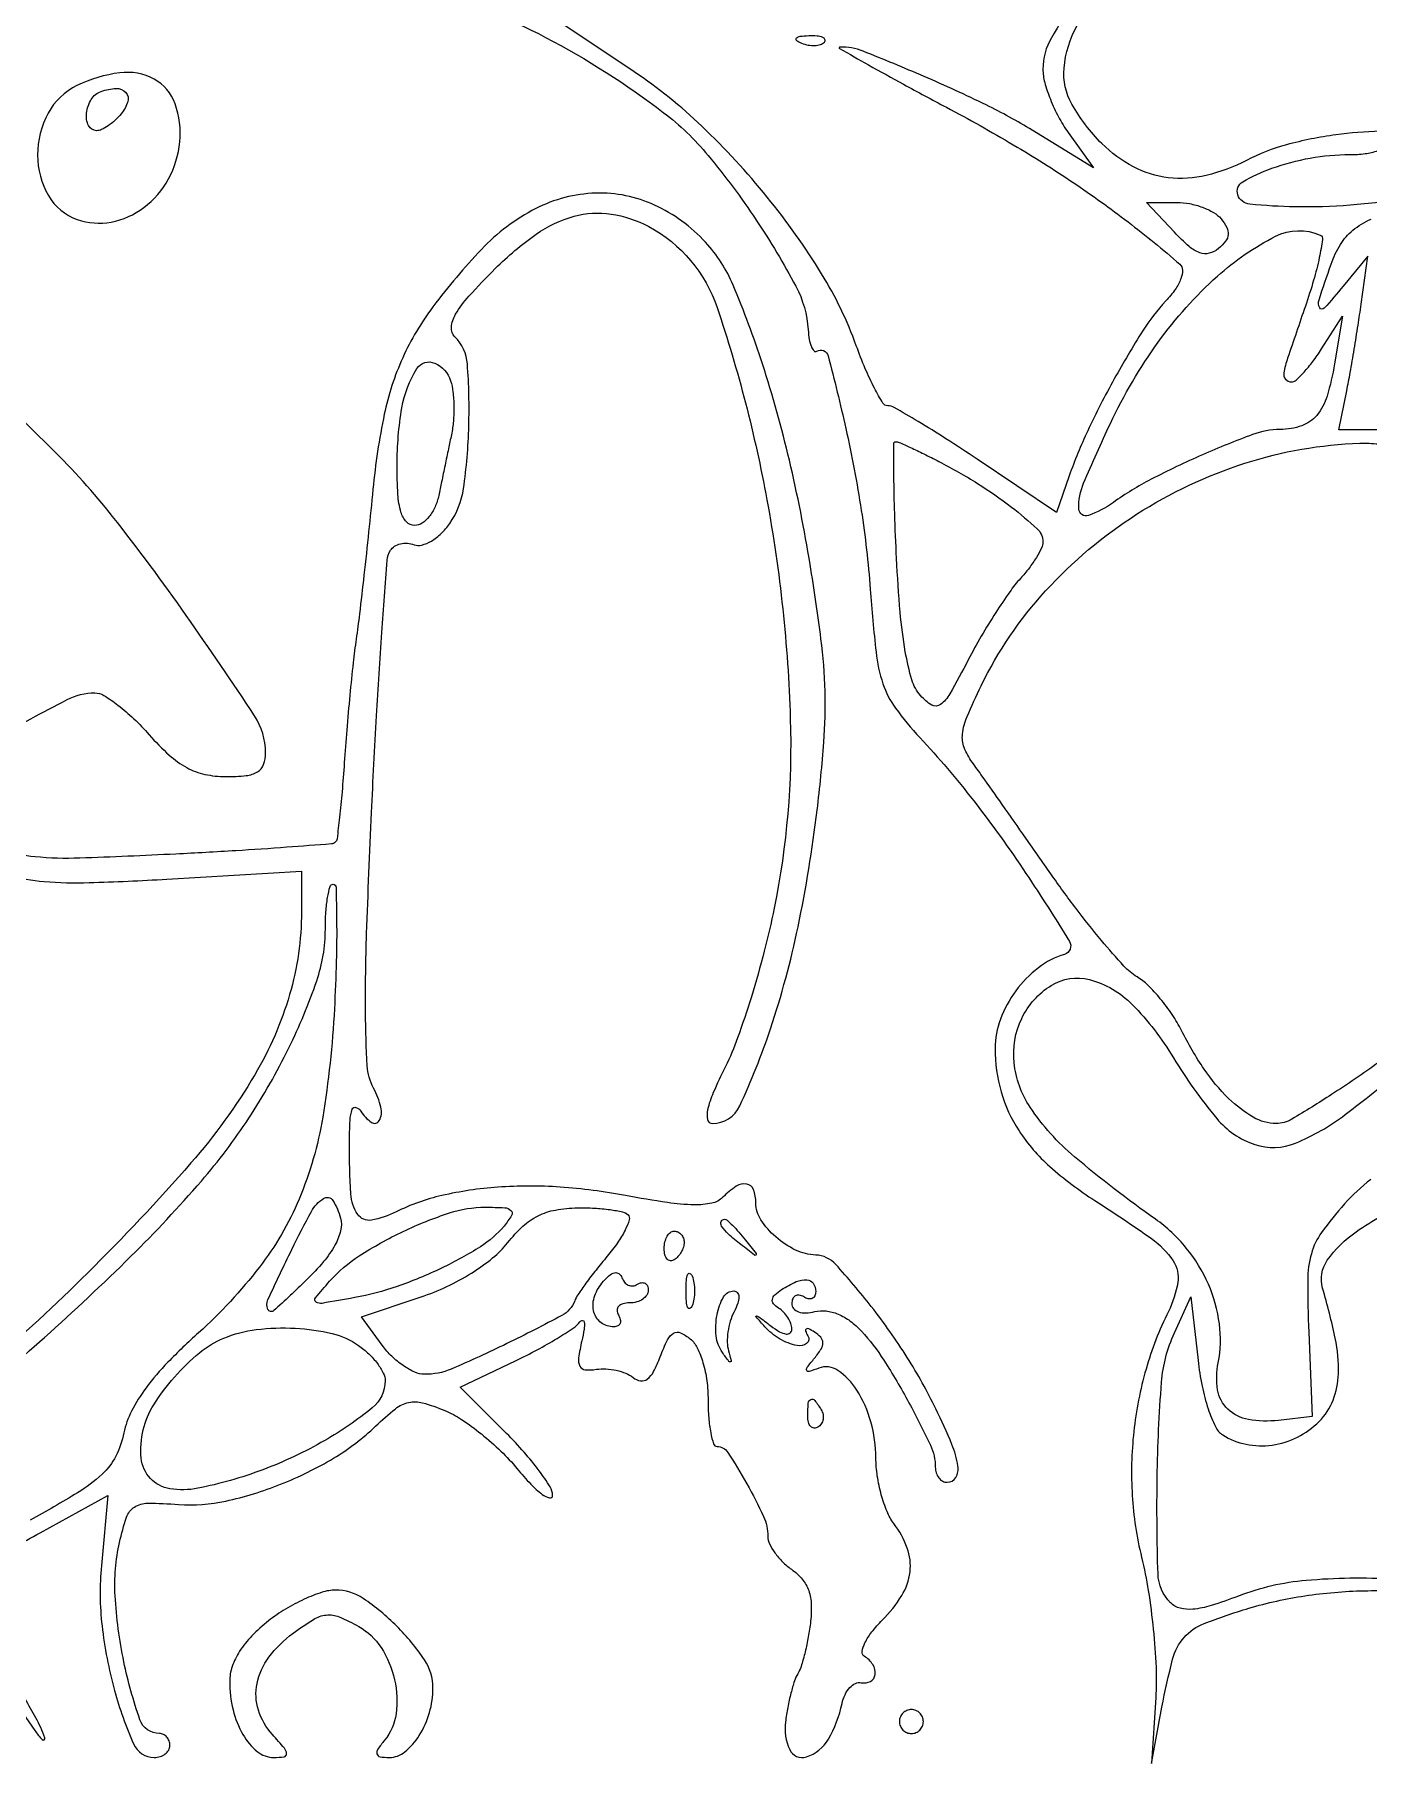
# Model space of a CAD drawing. Extents: x 4 to 800, y 0 to 528.
# Drawn here: x 583.7 to 695.2, y -0.5 to 144 of the extents above; entities that cross this region are included whole.
import ezdxf

# ---------------------------------------------------------------- set-up
doc = ezdxf.new("R2010")
doc.units = 0

msp = doc.modelspace()

# ---------------------------------------------------------------- linework, layer by layer
for points in [[(672.573706, 150.060759, 0.010216), (668.711896, 143.76531, 0.133231), (668, 141.14107, 0.066478), (668.147319, 140.03794, 0.02841), (668.619659, 138.623631, 0.027492), (669.302027, 137.151719, 0.032438), (670.109479, 135.846251), (672.218958, 132.883761), (667.107702, 136.028748, 0.024523), (663.252877, 138.147494, 0.011441), (658.070942, 140.528092, 0.007423), (652.961734, 142.645721, 0.104222), (651.014117, 142.980808, 0.754626), (650.98846, 142.876226, 0.001309), (653.41871, 141.498145, 0.004039), (656.344234, 139.880324, 0.00227), (659.921917, 137.960397, -0.011415), (665.522735, 134.821518, -0.014546), (670.530484, 131.662786, -0.015345), (675.113786, 128.3733, -0.015843), (679.436756, 124.842417, -0.214731), (679.662731, 124.351233, -0.092594), (679.533385, 123.62607, -0.063242), (679.061155, 122.73535, -0.033556), (678.273618, 121.763244, 0.045595), (676.334664, 119.248614, 0.015284), (673.96676, 115.25461, 0.015647), (671.744534, 110.915352, 0.02665), (670.200553, 107.145462), (669.134505, 104.087396), (662.488993, 108.543698, 0.005326), (659.883033, 110.251229, 0.007832), (657.55434, 111.690961, 0.004183), (655.566768, 112.854734, 0.131079), (655.022171, 113, -0.261772), (654.616449, 113.22804, -0.016189), (653.911444, 114.475764, -0.020641), (653.146099, 116.098666, -0.013548), (652.3943, 118.023876, 0.052093), (649.495321, 124.036132, 0.032105), (644.943134, 130.445447, 0.031643), (639.480225, 136.368309, 0.042877), (633.808336, 140.92506), (627.116672, 145.416209)], [(616.330812, 147.797814, -0.05268), (626.415989, 143.800998, -0.04241), (636.257025, 137.529918, -0.056519), (640.002602, 133.933834, -0.02632), (644.030946, 128.525744, -0.024485), (647.339944, 122.988233, -0.107607), (648.368687, 119.345959, 0.027253), (648.461456, 118.54548, 0.054272), (648.636527, 117.932749, 0.094687), (648.858868, 117.590073, 0.353578), (649.096088, 117.559853, -0.503776), (650.03441, 117.184725, -0.009081), (651.516156, 111.103061, -0.016978), (652.811168, 104.253957, -0.019782), (653.560402, 97.672944, 0.008768), (654.04167, 92.418443, 0.053429), (654.624597, 89.757099, 0.077341), (655.673443, 87.726426, 0.029584), (657.704486, 85.266996, -0.022271), (662.209748, 79.971071, -0.017958), (666.57818, 73.909327, -0.009839), (670.214589, 68.221825, -0.490998), (669.80302, 67.140393, 0.091047), (667.616542, 66.013463, 0.069512), (665.730178, 64.085544, 0.069378), (664.441225, 61.710177, 0.0899), (664, 59.276026, 0.069728), (664.510169, 55.635529, 0.075654), (665.999088, 52.38456, 0.066346), (668.577203, 49.403242, 0.039071), (672.341318, 46.558358, -0.011292), (677.078002, 43.375354, -0.093023), (678.880212, 41.520562, -0.18801), (679.271829, 39.717077, -0.076369), (678.491388, 37.283191, 0.046119), (676.618088, 32.461499, 0.042423), (675.59459, 27.24099, 0.042278), (675.464897, 21.904296, 0.045049), (676.247089, 16.7374, -0.020974), (676.807619, 13.948431, -0.013994), (677.224914, 10.716611, -0.014102), (677.453707, 7.554229, -0.026698), (677.429793, 5), (677.084242, -0.5), (677.952031, 4.199723, -0.017831), (678.845194, 8.22694, -0.117318), (679.805984, 10.039234, -0.12127), (681.466536, 11.195851, -0.019592), (685.22446, 12.474017, -0.035075), (689.899767, 13.512398, -0.031555), (694.843485, 13.935322, -0.031621), (699.789958, 13.732547, -0.035636)], [(696.171831, 135.94533, 0.027898), (692.494613, 135.655347, 0.032911), (688.372067, 134.81848, 0.052843), (685.032426, 133.516768, -0.060429), (681.650492, 132.257144, -0.088088), (678.482787, 132.066515, -0.092935), (675.567133, 132.971483, -0.074916), (672.923077, 134.923077, -0.067291), (670.420126, 138.20859, -0.152318), (669.762309, 141.23066, -0.107365), (670.871484, 144.792394, -0.024609)], [(698.5, 130.366732, -0.021152), (693.678976, 129.769572, -0.024985), (689.086358, 129.627236, -0.019665), (685.286801, 129.849004, -0.294659), (684.294495, 130.636333, -0.356603), (684.700602, 131.72144, -0.045635), (687.124913, 132.852058, -0.042582), (690.352525, 133.710885, -0.043765), (693.649223, 134, 0.032177), (694.932813, 134.082689, 0.049586), (696.015709, 134.333678, 0.063863)], [(581.923868, 17.542579, -0.003425), (584.150875, 18.790177), (589.801749, 21.905213), (589.269731, 16.038018, 0.050953), (589.327094, 11.001472, 0.039061), (590.37431, 5.593909, 0.036541), (591.965999, 1.12868, 0.297141), (593.697544, 0, 0.0752), (594.195176, 0.075269, 0.08887), (594.617404, 0.29375, 0.1007), (594.89966, 0.618643, 0.129355), (595, 1, 0.086597), (594.933367, 1.381844, 0.094123), (594.741888, 1.70625, 0.100235), (594.456508, 1.923235, 0.113048), (594.12132, 2, -0.319343), (592.493741, 3.157562, -0.032239), (591.152351, 8.006029, -0.037089), (590.425074, 13.512713, -0.06965), (590.791613, 17.977759, -0.025563), (591.379958, 20.086394, -0.170551), (592.039008, 20.933709, -0.145088), (593.139442, 21.254577, -0.016909), (595.728776, 21.155454, 0.07171), (599.678211, 21.436726, 0.040926), (604.262429, 22.835128, 0.040217), (608.694068, 25.021281, 0.056331), (612.202072, 27.694787, -0.022026), (613.867774, 29.154861, -0.113874), (614.964149, 29.682974, -0.125321), (616.128191, 29.651281, -0.029043), (617.993371, 29.002746, -0.0487), (619.38792, 28.258869, -0.022624), (621.044257, 27.044637, -0.022161), (622.682229, 25.601811, -0.02875), (624.041299, 24.133729, 0.017276), (625.178851, 22.846952, 0.040888), (626.130882, 21.993941, 0.096576), (626.74338, 21.69329, 0.493753), (627, 21.889803, 0.141415), (626.787015, 22.627796, 0.019038), (625.865943, 23.974113, 0.020732), (624.617726, 25.519148, 0.016103), (623.13938, 27.095914), (619.278761, 30.956533), (623.88938, 33.159309, 0.011266), (625.711892, 34.081028, 0.013678), (627.374866, 35.029026, 0.012277), (628.722336, 35.892752, 0.086621), (629.280377, 36.431042, -0.248943), (629.501934, 36.538676, -0.375099), (629.64943, 36.400315, -0.065141), (629.630877, 35.791615, -0.016794), (629.44088, 34.825349, 0.021488), (629.173853, 33.396633, 0.155133), (629.288078, 32.714912, 0.257682), (629.735232, 32.413843, 0.062044), (630.660503, 32.446923, -0.053984), (631.455354, 32.488136, -0.040765), (632.321967, 32.36818, -0.04171), (633.12726, 32.116952, -0.071561), (633.733427, 31.762885, 0.129814), (634.360424, 31.487873, 0.205075), (634.920922, 31.63062, 0.111028), (635.449355, 32.263465, 0.027821), (636, 33.5, -0.021431), (636.610834, 34.92024, -0.148144), (637.118117, 35.472271, -0.246605), (637.700732, 35.501371, -0.064857), (638.516573, 34.986246, -0.108046), (639.100555, 34.23815, -0.041262), (639.574982, 32.996883, -0.037544), (639.893352, 31.485026, -0.033136), (640, 29.877555, 0.018204), (640.054147, 28.390777, 0.029497), (640.220312, 27.137175, 0.029659), (640.457293, 26.209314, 0.323916), (640.75, 25.993677, -0.250596), (641.650389, 25.502367, -0.016424), (643.245914, 22.884544, -0.021802), (644.635648, 20.154905, -0.107239), (645, 18.475664, 0.110861), (645.139326, 17.855005, 0.045502), (645.580003, 17.107321, 0.042091), (646.219039, 16.360311, 0.042024), (646.974478, 15.73043, -0.066246), (647.87271, 14.904792, -0.090297), (648.413407, 13.949576, -0.077845), (648.629965, 12.756772, -0.037545), (648.550852, 11.20181, -0.01459), (648.35049, 9.920068, -0.015208), (648.077946, 8.669951, -0.015047), (647.777689, 7.606425, -0.06216), (647.5, 7, 0.060324), (647.223589, 6.402153, 0.015625), (646.928512, 5.381081, 0.015662), (646.663088, 4.187155, 0.015388), (646.471134, 2.971916, 0.139558), (646.823699, 0.661603, 0.38054), (648.216551, 0.048263, 0.184447), (650.059609, 1.530253, 0.080981), (651.201782, 4.5, -0.057631), (651.449698, 5.246387, -0.076949), (651.846029, 5.839063, -0.09591), (652.323202, 6.191784, -0.164531), (652.80939, 6.25, 0.17708), (653.583531, 6.361903, 0.245184), (653.970119, 6.932061, 0.173636), (653.776939, 7.761244, 0.111581), (653.064567, 8.460095, -0.304893), (652.883824, 8.85909, -0.073961), (653.119326, 9.583808, -0.051342), (653.698363, 10.49834, -0.0296), (654.564567, 11.473658, 0.057904), (656.189836, 13.526292, 0.109175), (656.884229, 15.511052, 0.1178), (656.653649, 17.499315, 0.074534), (655.531803, 19.55887, -0.06509), (654.965792, 20.55304, -0.029974), (654.485547, 21.965994, -0.029062), (654.151877, 23.534546, -0.035635), (654.031803, 25.027494, 0.064502), (653.61226, 28.051882, 0.075004), (652.438871, 30.705085, 0.099701), (650.860063, 32.350089, 0.248321), (649.254802, 32.544282, -0.015519), (648.452059, 32.264496, -0.389095), (648.257822, 32.355419, -0.266402), (648.291556, 32.613733, -0.010539), (648.907115, 33.38808, 0.035398), (649.444005, 34.137019, 0.140206), (649.594986, 34.677095, 0.184456), (649.419798, 35.127682, 0.070516), (648.89405, 35.565481, 0.026299), (648.42181, 35.824073, 0.251254), (648.199909, 35.814322, 0.373587), (648.143689, 35.644387, 0.039524), (648.350255, 35.242293, -0.377796), (648.243312, 34.615023, -0.226118), (647.456333, 34.426822, -0.079921), (645.975413, 35.000405, -0.078657), (644.739877, 36.011895, -0.002575), (644.01541, 36.833524, -0.598362), (644.044038, 36.909365, -0.19569), (644.200092, 36.868674, -0.001552), (645.25, 36.079327, 0.029754), (645.979083, 35.592977, 0.095504), (646.527286, 35.400067, 0.223028), (646.857026, 35.498803, 0.2134), (647, 35.818538, 0.088113), (646.918779, 36.275851, 0.053311), (646.674888, 36.770514, 0.051302), (646.316594, 37.225464, 0.061981), (645.893237, 37.565983, -0.079241), (645.475495, 37.9263, -0.218762), (645.374236, 38.291912, -0.167837), (645.582121, 38.678736, -0.045108), (646.143237, 39.109687, -0.034901), (647.377186, 39.77582, -0.12165), (648.26085, 39.939474, -0.23511), (648.789436, 39.636251, -0.148105), (649, 38.940983, -0.108972), (648.921712, 38.586039, -0.182303), (648.70625, 38.3746, -0.161196), (648.3821, 38.343488, -0.082592), (648, 38.5, 0.094696), (647.618487, 38.645673, 0.172837), (647.29375, 38.59114, 0.172824), (647.07665, 38.34354, 0.09468), (647, 37.942386, 0.176111), (647.151597, 37.525333, 0.135602), (647.553192, 37.248257, 0.094805), (648.173774, 37.157424, 0.053067), (648.93067, 37.271619, -0.095406), (649.860493, 37.332648, -0.068208), (650.870339, 37.063034, -0.060371), (651.884489, 36.485461, -0.047423), (652.825349, 35.63825, -0.043325), (654.693796, 33.212571, -0.018097), (656.795005, 29.655529, -0.014768), (658.591084, 26.100726, -0.110018), (659, 24.264809, 0.077546), (659.075392, 23.781624, 0.090102), (659.29375, 23.371538, 0.100778), (659.618627, 23.097388, 0.125665), (660, 23, 0.267204), (660.714694, 23.411305, 0.17177), (660.896506, 24.376652, 0.061172), (660.388261, 26.16938, 0.012908), (659.046525, 29.13984, 0.029047), (656.656366, 33.431456, 0.024233), (653.646378, 37.695365, 0.018941), (650.670837, 41.220719, 0.200135), (649, 42.000883, -0.102029), (647.323755, 42.420243, -0.06724), (645.658936, 43.517603, -0.06992), (644.416211, 44.951408, -0.144625), (644, 46.360243, 0.08949), (643.801102, 47.462627, 0.26721), (643.232383, 47.933513, 0.190265), (642.357661, 47.750102, 0.050713), (641.233312, 46.833312, -0.146808), (640.30758, 46.334933, -0.055137), (638.825615, 46.197957, -0.033134), (636.596944, 46.386142, -0.009003), (633.108457, 46.979536, 0.029575), (627.635822, 47.680326, 0.034909), (622.416452, 47.672172, 0.038231), (617.742236, 46.976359, 0.059705), (613.915551, 45.607758, -0.070521), (611.852967, 44.919814, -0.296726), (610.705602, 45.39921, -0.136507), (610.124533, 47.113608, -0.014781), (610.015313, 51.331787, -0.010723), (610.063585, 53.253188, -0.07279), (610.244275, 54.183255, -0.404921), (610.557131, 54.339861, -0.177196), (610.96094, 54.02896, 0.099472), (611.856304, 53.091078, 0.44537), (612.510135, 53.242583, 0.192077), (612.650386, 54.353616, 0.059429), (612.024993, 55.953299, -0.109459), (611.501134, 57.821788, -0.01204), (611.361394, 62.296493, -0.01038), (611.450958, 68.87264, -0.003018), (611.860435, 78.99927, -0.002537), (612.277663, 87.090053, -0.003934), (612.728077, 94.067569, -0.001263), (613.18005, 100.094181, -0.119614), (613.448487, 100.91665, -0.114546), (613.786763, 101.257457, -0.081869), (614.283968, 101.466298, -0.075696), (614.860717, 101.514381, -0.074759), (615.42827, 101.389152, 0.158657), (616.067926, 101.356042, 0.068562), (616.862854, 101.692023, 0.058062), (617.681697, 102.31812, 0.047787), (618.396245, 103.155332, 0.117934), (619.551798, 106.080429, 0.028357), (619.996342, 111.31335, 0.025781), (619.874445, 116.498961, 0.179477), (618.834211, 118.765789, -0.223956), (618.541423, 119.58113, -0.109903), (618.890769, 120.653927, -0.051261), (620.006192, 122.16409, -0.011699), (622.202632, 124.465789, -0.042632), (625.630595, 127.354213, -0.087105), (628.800972, 128.851423, -0.105102), (631.884354, 129.030447, -0.085195), (635.034366, 127.981608, -0.191017), (640.760777, 121.20931, -0.03558), (644.92047, 105.139753, -0.037811), (646.875829, 86.862647, -0.057856), (645.530775, 71, -0.013574), (644.697446, 67.397511, -0.011172), (643.619, 63.601563, -0.01133), (642.471207, 60.158888, -0.029247), (641.444362, 57.75, 0.012525), (640.431574, 55.578322, 0.046558), (639.959684, 54.146096, 0.110767), (639.955896, 53.321862, 0.352263), (640.356055, 53, 0.291874), (642.649891, 54.463714, 0.028001), (645.216905, 60.911825, 0.029541), (647.519067, 69.434735, 0.021039), (649.121372, 79.197006, 0.011108), (649.681607, 84.872363, 0.026174), (649.783004, 89.12426, 0.024637), (649.441001, 93.513702, 0.008844), (648.53642, 99.721007, 0.017181), (646.797885, 108.442689, 0.020657), (644.54788, 116.496602, 0.021295), (642.098024, 123.07871, 0.086089), (639.793078, 126.669594, 0.099736), (635.518701, 129.783323, 0.116115), (630.60177, 130.77781, 0.111015), (625.587397, 129.482712, 0.085205), (621.049409, 126.076549, 0.027735), (617.000473, 121.283722, 0.055314), (614.470185, 117.019064, 0.055029), (612.928713, 112.288868, 0.02718), (611.9785, 106.032661, -0.001936), (611.620372, 102.472518, -0.001806), (611.226558, 98.831469, -0.001798), (610.853357, 95.599108, -0.006141), (610.57716, 93.5, 0.008414), (610.326644, 91.526753, 0.003354), (610.04693, 88.813929, 0.003318), (609.784206, 85.883067, 0.004171), (609.581498, 83.164438, -0.004549), (609.396853, 80.713079, -0.006997), (609.188113, 78.59582, -0.002855), (608.97486, 76.796613, -0.171164), (608.831105, 76.508441, -0.17484), (608.52139, 76.369073, -0.000743), (604.778512, 76.087164, -0.003491), (600.507479, 75.801824, -0.002179), (595.5, 75.524279, -0.004105), (587.462301, 75.180042, -0.032246), (583.728201, 75.291643, -0.060139), (581.034186, 75.878482, -0.035353)], [(697.406545, 111), (692.75, 111), (693.401591, 114.25, 0.005549), (693.690766, 115.780259, 0.00278), (694.024012, 117.720312, 0.00276), (694.346592, 119.731581, 0.004077), (694.605474, 121.5), (695.157766, 125.5), (693.101119, 123, -0.009424), (691.525037, 121.156119, -0.519982), (691.139457, 121.200389, -0.206445), (691.081106, 121.844801, -0.004641), (692.097152, 124.848845, -0.053866), (692.878519, 126.495494, -0.084786), (693.907858, 127.669457, -0.067836), (695.437862, 128.599764, -0.023806)], [(580.380614, 85.19481, -0.008286), (586.399624, 88.431886, -0.119784), (588.737008, 89, -0.139375), (589.480516, 88.788642, -0.025918), (590.659764, 87.971875, -0.025989), (591.977858, 86.839978, -0.021161), (593.269333, 85.5, 0.026401), (594.947967, 83.794442, 0.060345), (596.414414, 82.747487, 0.071854), (597.91788, 82.188407, 0.053188), (599.683999, 82, 0.025062), (601.388978, 82.085515, 0.111104), (602.335598, 82.40082, 0.173719), (602.829405, 83.00654, 0.085195), (603, 84.000472, 0.146286), (602.081548, 87.072531, 0.008049), (596.369909, 95.473035, 0.01346), (590.209218, 103.745145, 0.032322), (585.105583, 109.42887), (580.0681, 114.35774)], [(696.045289, 58.089757, -0.012627), (692.138792, 55.423437, -0.009193), (688.815468, 53.361725, -0.135032), (687.500489, 53, -0.133127), (685.588735, 53.518197, -0.061626), (683.527146, 55.093548, -0.049849), (681.47344, 57.553709, -0.032002), (679.585516, 60.761171, 0.030545), (678.802386, 62.100565, 0.025148), (677.812933, 63.42828, 0.025862), (676.777012, 64.557262, 0.059466), (675.866007, 65.261171, -0.072972), (674.772447, 66.154114, -0.010812), (672.89124, 68.304468, -0.011988), (670.770074, 70.964649, -0.010059), (668.647464, 73.881697, 0.000555), (666.572821, 76.849797, 0.000648), (664.59594, 79.663581, 0.000573), (662.918165, 82.039276, 0.003944), (662.083394, 83.19892, -0.067238), (661.415825, 84.428069, -0.120448), (661.275054, 85.561865, -0.071464), (661.659862, 87.014832, -0.012668), (662.828865, 89.584653, -0.072335), (668.221681, 97.523891, -0.0651), (675.831096, 103.92918, -0.064678), (684.88276, 108.196013, -0.069594), (694.5, 109.87022, -0.035005), (696.065867, 109.812902, -0.01023)], [(581.484871, 73.75431, 0.043433), (584.48009, 73.233522, 0.029452), (588.2483, 73.133817, 0.006397), (594.75, 73.428074), (606, 74.081555), (606, 70.699708, -0.071172), (605.00945, 63.776127, -0.062662), (602.102937, 57.077267, -0.046014), (596.762745, 49.69883, -0.017859), (588.121231, 40.5, -0.017207), (579.809936, 32.811348, -0.056441)], [(577.58031, 29.191534, 0.010441), (584.518856, 35.119036, 0.012872), (591.741561, 41.896421, 0.019485), (597.631339, 48.187212, 0.03343), (601.592064, 53.433263, 0.030619), (604.947595, 59.312407, 0.031963), (607.28056, 64.931735, 0.082536), (607.999211, 69.25, -0.016139), (608.045928, 70.68755, -0.02636), (608.18883, 71.898438, -0.02452), (608.39142, 72.807772, -0.33766), (608.643613, 73, -0.406739), (608.890789, 72.75907, -0.003708), (608.942015, 69.940477, -0.009659), (608.913232, 66.578376, -0.005779), (608.755653, 62.584603, -0.028294), (607.777134, 53.52271, -0.058308), (605.805187, 46.681041, -0.065333), (602.484848, 40.982626, -0.04504), (597.396824, 35.5, 0.016585), (594.835904, 33.03725, 0.03271), (593.004603, 30.890965, 0.041509), (591.794539, 28.952304, 0.068781), (591.156766, 27.136013, -0.068367), (590.474339, 25.187413, -0.087149), (589.328233, 23.671132, -0.051454), (587.280258, 22.124325, -0.010344), (583.317964, 19.837902)], [(695.413171, 48.322076, 0.046638), (693.218042, 46.277429, 0.025329), (691.29758, 43.888037, 0.088674), (690.442357, 42.115276, 0.067524), (690.137079, 39.913303, 0.010728), (690.218042, 35.54642), (690.5, 28.5), (687.689528, 28.177742, -0.071179), (685.181963, 28.247857, -0.149349), (683.457282, 29.116528, -0.163389), (682.607082, 30.734593, -0.089557), (682.64954, 32.9977, 0.082645), (682.755143, 36.247791, 0.069996), (681.830066, 39.56198, 0.067748), (679.985356, 42.58941, 0.068542), (677.404931, 45, -0.021096), (670.641368, 50.213549, -0.071192), (666.929238, 54.363504, -0.121018), (665.586946, 58.078064, -0.139095), (666.22503, 61.783636, -0.142708), (668.690213, 64.535836, -0.205424), (671.880751, 65.023401, -0.136744), (675.465307, 62.945379, -0.057252), (678.913525, 58.495462, 0.037055), (682.529829, 53.418607, 0.140568), (685.716492, 51.245628, 0.178087), (689.106727, 51.358604, 0.067721), (693.273469, 53.75, 0.000906), (695.014121, 55.095562, 0.000376), (697.360418, 56.918935, 0.000372)], [(697.334434, 14.898756, 0.035592), (690.008531, 14.790934, 0.069848), (684.336532, 13.490721, -0.014775), (682.060904, 12.697861, -0.052156), (680.545821, 12.388379, -0.088448), (679.473295, 12.473455, -0.133492), (678.665123, 12.937266, -0.190482), (677.62043, 15.354635, -0.011469), (677.551635, 23.42029, -0.015892), (677.919349, 31.375713, -0.088266), (678.990239, 35.5), (680.366537, 38.5), (680.966397, 33.193051, 0.022315), (681.305963, 31.050473, 0.029581), (681.815196, 29.143475, 0.031448), (682.415305, 27.653832, 0.14118), (683.033129, 26.958364, 0.092132), (684.987035, 26.177492, 0.084296), (687.155329, 26.116193, 0.081859), (689.276951, 26.780131, 0.079859), (691.093711, 28.093711, 0.103678), (692.254919, 29.870816, 0.086731), (692.701455, 32.083489, 0.058058), (692.434408, 35.046638, 0.019913), (691.384579, 39.233351, -0.22997), (691.775942, 41.561092, -0.086015), (694.192364, 43.954126, -0.053049), (698.58949, 46.373031, -0.021011)], [(581.713071, 5.14375, 0.001403), (583.712622, 2.244545, 0.035933), (584.312754, 1.5, 0.819558), (584.551257, 1.647068, 0.036635), (583.794963, 3.304405, 0.014055), (581.952434, 6.453054, 0.010328)]]:
    msp.add_lwpolyline(points, format="xyb")
for points in [[(647.8125, 143.316886, 0.051402), (648.359369, 143.160852, 0.05415), (648.916927, 143.123424, 0.060344), (649.402231, 143.202593, 0.126455), (649.729167, 143.395833, 0.296942), (649.77538, 143.614691, 0.208169), (649.592839, 143.799335, 0.077125), (649.112848, 143.910055, 0.028489), (648.416667, 143.921053, 0.018894), (647.670344, 143.862007, 0.168741), (647.37858, 143.720685, 0.470617), (647.395823, 143.538436, 0.054073)], [(587.228264, 139.769806, 0.158237), (584.823762, 137.470837, 0.12466), (583.941822, 133.957118, 0.130677), (584.849969, 130.570616, 0.17991), (587.252012, 128.576375, 0.131907), (590.092342, 128.364115, 0.115308), (592.822111, 129.574357, 0.107004), (594.882032, 131.967596, 0.100305), (595.828712, 135.054731, 0.110518), (595.434643, 138.254588, 0.183683), (593.693701, 140.296544, 0.15918), (590.813657, 140.837832, 0.07996)], [(590.926114, 137.410972, -0.033484), (590.41326, 136.871024, -0.035275), (589.841311, 136.414473, -0.037707), (589.29514, 136.0961, -0.113581), (588.877555, 136, -0.286803), (588.204603, 136.420606, -0.1426), (588.027408, 137.45112, -0.110261), (588.430093, 138.616703, -0.17014), (589.25, 139.281721, -0.076233), (590.517659, 139.528465, -0.223695), (591.31628, 139.190744, -0.26584), (591.480457, 138.423925, -0.096291)], [(682.889886, 128.632679, -0.053115), (683.367098, 127.914671, -0.142623), (683.486082, 127.318929, -0.14423), (683.266275, 126.756708, -0.054779), (682.674914, 126.145166, -0.110774), (681.895817, 125.747374, -0.15282), (681.116431, 125.787834, -0.091848), (680.212422, 126.327685, -0.023776), (678.988269, 127.512487), (676.651372, 130), (679.203241, 130, -0.047542), (680.263511, 129.898957, -0.041307), (681.338839, 129.598349, -0.043408), (682.271597, 129.157036, -0.087571)], [(689.938839, 121.322232, 0.00147), (688.459835, 116.981996, 0.035621), (688.138298, 115.744831, 0.225831), (688.276652, 115.227138, 0.2198), (688.768383, 115, 0.185396), (689.165552, 115.15251, 0.023679), (689.827163, 115.807812, 0.025128), (690.564743, 116.696776, 0.018457), (691.293735, 117.75), (693.050704, 120.5), (692.381109, 116.5, -0.031464), (691.755569, 113.813478, -0.100499), (690.890345, 112.199137, -0.13676), (689.635642, 111.328468, -0.081585), (687.832905, 111.015313, 0.086448), (685.523292, 110.591088, 0.014497), (681.332677, 108.902153, 0.016882), (677.050285, 106.855305, 0.034801), (673.885126, 104.918202, -0.069693), (671.796458, 103.831839, -0.506081), (671.003042, 104.370631, -0.110106), (671.400883, 106.531419, -0.0102), (673.639131, 111.519258, -0.044923), (677.644401, 118.324071, -0.054496), (682.582221, 123.834391, -0.065621), (687.457537, 127.171214, -0.225802), (691.188839, 127.264489, -0.337999), (691.38176, 126.911137, -0.013799), (691.105797, 125.392345, -0.019184), (690.632442, 123.504696, -0.011826)], [(618.473009, 115.085042, -0.049047), (618.668051, 114.166881, -0.024086), (618.743515, 112.973247, -0.023635), (618.702876, 111.715002, -0.031644), (618.540396, 110.585042, 0.000105), (618.295875, 109.414125, 0.000063), (618.00627, 108.024981, 0.000063), (617.718711, 106.64391, 0.000111), (617.480948, 105.5, -0.053754), (617.172423, 104.543818, -0.063892), (616.679339, 103.734375, -0.075121), (616.085919, 103.185859, -0.150147), (615.480948, 103, -0.206265), (614.785006, 103.299855, -0.118735), (614.323086, 104.105152, -0.057251), (614.069077, 105.584522, -0.013917), (614, 108.065741, -0.041651), (614.397505, 112.829276, -0.100548), (615.659881, 116.113819, -0.370163), (617.144785, 116.564048, -0.215447)], [(659.29966, 108.345069, -0.020087), (662.527811, 106.507834, -0.025005), (665.36201, 104.537156, -0.021945), (667.525898, 102.709125, -0.209343), (668, 101.626393, -0.112888), (667.8821, 101.11085, -0.025362), (667.447216, 100.315483, -0.02506), (666.838522, 99.428011, -0.021969), (666.118181, 98.564451, 0.031695), (665.227554, 97.453543, 0.010466), (664.060749, 95.716462, 0.010376), (662.844114, 93.731185, 0.011589), (661.756711, 91.768185, -0.007645), (660.20249, 88.909513, -0.103773), (659.423844, 88.021871, -0.304268), (658.702239, 87.983464, -0.078632), (657.76012, 88.768185, -0.109088), (657.042124, 90.076129, -0.02809), (656.493067, 92.436457, -0.021789), (656.064998, 95.741099, -0.008957), (655.760936, 100.25, -0.003935), (655.605502, 103.98866, -0.006576), (655.540881, 107.135937, -0.001734), (655.530306, 109.84123, -0.414343), (655.689006, 110, -0.103811), (655.964146, 109.942253, -0.004003), (656.91889, 109.513864, -0.007002), (658.043695, 108.979129, -0.004866)], [(609.267754, 45.084109, -0.124443), (609.276294, 44.038119, -0.066887), (608.803163, 42.829138, -0.04955), (607.849226, 41.451449, -0.024099), (606.384385, 39.887942, -0.006835), (603.698627, 37.355078, -0.50904), (603.194272, 37.456931, -0.220313), (603.197442, 38.274772, -0.00367), (605.199266, 42.473249, -0.012407), (606.841167, 45.649769, -0.125244), (607.849467, 46.729788, -0.415205), (608.623975, 46.559395, -0.078002)], [(622.939342, 44.426912, -0.079132), (620.972223, 42.701135, -0.028817), (617.716933, 40.903335, -0.028523), (613.992775, 39.372783, -0.037917), (610.453487, 38.442211, -0.003546), (607.73455, 37.963675, -0.188477), (607.226792, 38.069492, -0.445722), (607.172977, 38.415782, -0.010613), (608.359396, 39.808345, -0.068015), (610.834401, 41.927582, -0.032071), (614.517356, 43.978856, -0.031939), (618.375634, 45.520788, -0.079182), (621.372445, 45.999211, -0.012897), (623.000559, 45.957655, -0.186055), (623.519084, 45.726584, -0.346779), (623.568351, 45.304034, -0.035312)], [(633.305449, 45.361217, -0.279978), (633.408028, 44.940994, -0.03965), (633.058502, 44.080448, -0.035658), (632.432066, 43.026704, -0.02297), (631.567765, 41.898165, 0.007945), (630.632542, 40.750174, 0.00944), (629.787851, 39.636375, 0.008405), (629.111018, 38.674457, 0.058351), (628.845649, 38.164453, -0.180626), (627.785882, 36.95762, -0.009657), (623.169265, 34.592291, -0.012603), (618.530874, 32.470847, -0.105736), (616.283244, 32.031425, -0.102171), (615.475458, 32.213128, -0.044469), (614.513039, 32.756242, -0.041534), (613.558318, 33.537285, -0.043403), (612.761144, 34.45476), (611.022288, 36.846669), (615.998037, 38.499348, 0.03034), (618.151618, 39.362872, 0.029084), (620.216653, 40.491423, 0.030694), (621.987381, 41.754692, 0.05551), (623.236894, 43.020684, -0.03919), (624.516912, 44.404978, -0.070724), (625.78508, 45.281853, -0.071443), (627.23831, 45.765228, -0.040779), (629.083333, 45.944671, -0.016724), (630.50221, 45.919122, -0.021471), (631.801705, 45.796105, -0.019942), (632.85646, 45.607223, -0.143044)], [(643.127555, 43.25, -0.001576), (644.00764, 42.120493, -0.377591), (644, 42, -0.377591), (643.879507, 41.99236, -0.001576), (642.75, 42.872445, -0.017685), (641.693241, 43.76332, -0.065617), (641.130484, 44.426111, -0.241985), (641.09305, 44.806605, -0.307699), (641.377555, 45, -0.184603), (641.589861, 44.91885, -0.013803), (642.047359, 44.485937, -0.017649), (642.574319, 43.920402, -0.012436)], [(638, 43.059017, -0.076861), (637.938439, 42.660916, -0.053298), (637.755208, 42.243158, -0.05288), (637.485481, 41.869696, -0.071639), (637.166667, 41.603006, -0.16277), (636.850897, 41.528782, -0.190804), (636.578125, 41.66697, -0.124167), (636.393656, 42.023273, -0.05773), (636.333333, 42.543989, -0.055286), (636.395108, 43.100961, -0.074868), (636.578125, 43.572297, -0.094314), (636.848724, 43.888458, -0.170324), (637.166667, 44, -0.112153), (637.484563, 43.927786, -0.100145), (637.755208, 43.723586, -0.094392), (637.936779, 43.418314, -0.087308)], [(634.08541, 39.552786, -0.092807), (634.434421, 39.687549, -0.171257), (634.731339, 39.640906, -0.174358), (634.929688, 39.419494, -0.096615), (635, 39.059017, -0.145596), (634.879855, 38.655165, -0.099271), (634.542039, 38.311086, -0.083321), (634.036955, 38.079181, -0.06614), (633.440983, 38, 0.066118), (632.889346, 37.926733, 0.138808), (632.521475, 37.70625, 0.191142), (632.392057, 37.379648, 0.139169), (632.5, 37, -0.076764), (632.661825, 36.617617, -0.154201), (632.642737, 36.29375, -0.186277), (632.449529, 36.079239, -0.117858), (632.118034, 36, -0.157849), (631.066132, 36.340568, -0.171599), (630.456488, 37.222793, -0.140885), (630.474935, 38.441671, -0.099745), (631.127359, 39.653458, -0.035453), (631.706563, 40.258479, -0.118894), (632.184861, 40.519552, -0.229199), (632.547126, 40.450763, -0.153893), (632.798859, 40.103423, 0.09215), (633.010668, 39.720755, 0.119839), (633.330218, 39.481371, 0.127672), (633.707968, 39.424112, 0.112987)], [(638.662281, 37.75, -0.174857), (638.474999, 37.540618, -0.447206), (638.306058, 37.601562, -0.078554), (638.189089, 38.10856, -0.017491), (638.157895, 39, -0.017491), (638.189089, 39.89144, -0.078554), (638.306058, 40.398438, -0.447206), (638.474999, 40.459382, -0.174857), (638.662281, 40.25, -0.057986), (638.818615, 39.679992, -0.037979), (638.87034, 39, -0.037979), (638.818615, 38.320008, -0.057986)], [(642.170311, 37.25, 0.047288), (641.858227, 36.469841, 0.036442), (641.664191, 35.573438, 0.037435), (641.606985, 34.701091, 0.069259), (641.711259, 34, -0.005888), (641.943444, 33.174461, -0.413343), (641.878537, 33.061496, -0.31083), (641.734234, 33.112113, -0.004865), (641.198699, 33.860698, -0.126619), (640.6824, 35.235034, -0.072837), (640.749932, 37.013402, -0.082553), (641.287491, 38.494762, -0.270835), (642.151815, 39, -0.225275), (642.446479, 38.860142, -0.170094), (642.57017, 38.518673, -0.08756), (642.478508, 37.965139, -0.034077)], [(610.777494, 34.443296, -0.038337), (611.627901, 33.744779, -0.040196), (612.347139, 32.934855, -0.043611), (612.845431, 32.137671, -0.118419), (613, 31.494187, -0.225795), (611.920491, 29.225595, -0.040376), (607.947499, 26.49698, -0.040005), (602.767003, 24.050943, -0.0417), (597.333849, 22.501486, -0.087767), (595.008128, 22.456426, -0.167566), (593.376297, 23.322137, -0.164482), (592.606047, 25.024292, -0.08396), (592.768796, 27.392033, -0.081635), (593.64816, 29.477372, -0.039864), (595.380685, 31.796308, -0.039781), (597.479605, 33.831297, -0.074692), (599.5, 35.045972, -0.067403), (602.227457, 35.76452, -0.044125), (605.481542, 35.877816, -0.044895), (608.574808, 35.432061, -0.094823)], [(649.457295, 29.069098, -0.090093), (649.612382, 28.673795, -0.095385), (649.614038, 28.257398, -0.099739), (649.463027, 27.88478, -0.108766), (649.182979, 27.613087, -0.158515), (648.860929, 27.534562, -0.191218), (648.582917, 27.669932, -0.126631), (648.394948, 28.024148, -0.059057), (648.333333, 28.543989, -0.019984), (648.376303, 29.618676, -0.269722), (648.59208, 29.929499, -0.350126), (648.913397, 29.852054, -0.02679)], [(603.25, 11.416433, 0.033124), (601.852072, 10.15611, 0.04991), (600.832709, 8.872499, 0.058679), (600.210187, 7.597465, 0.084443), (600, 6.361781, 0.058758), (600.280799, 3.980557, 0.072844), (601.108118, 1.910373, 0.089484), (602.310884, 0.494269, 0.173765), (603.690171, 0, 0.036322), (604.557068, 0.063058, 0.389519), (604.76094, 0.313784, 0.161219), (604.581016, 0.764428, 0.009002), (603.57463, 1.917535, -0.10783), (602.40391, 3.958762, -0.127326), (602.287143, 6.175988, -0.112178), (603.28345, 8.382673, -0.071044), (605.295829, 10.379141, -0.021558), (607.007553, 11.541346, -0.11304), (608.077536, 11.905734, -0.124979), (609.145632, 11.749156, -0.028815), (610.795829, 10.948271, -0.124213), (612.663146, 9.18547, -0.086406), (613.783159, 6.496274, -0.088506), (613.913331, 3.649964, -0.141399), (612.945786, 1.434676, 0.023794), (612.378517, 0.680901, 0.220277), (612.313594, 0.288431, 0.295183), (612.571403, 0.059085, 0.038262), (613.342372, 0, 0.173196), (614.648718, 0.466503, 0.081276), (615.851322, 1.830441, 0.070332), (616.707119, 3.746854, 0.070003), (617, 5.828503, 0.149176), (616.289911, 8.155577, 0.048162), (613.974132, 10.969541, 0.048146), (611.165396, 13.286484, 0.150687), (608.84879, 13.988911, 0.077224), (607.721542, 13.808311, 0.029433), (606.23527, 13.228671, 0.028297), (604.666847, 12.397563, 0.030908)], [(656, 3, 0.099038), (656.076342, 2.618362, 0.097945), (656.29375, 2.29375, 0.097945), (656.618362, 2.076342, 0.099038), (657, 2, 0.099038), (657.381638, 2.076342, 0.097945), (657.70625, 2.29375, 0.097945), (657.923658, 2.618362, 0.099038), (658, 3, 0.099038), (657.923658, 3.381638, 0.097945), (657.70625, 3.70625, 0.097945), (657.381638, 3.923658, 0.099038), (657, 4, 0.099038), (656.618362, 3.923658, 0.097945), (656.29375, 3.70625, 0.097945), (656.076342, 3.381638, 0.099038)]]:
    msp.add_lwpolyline(points, format="xyb", close=True)

doc.saveas('drawing.dxf')
